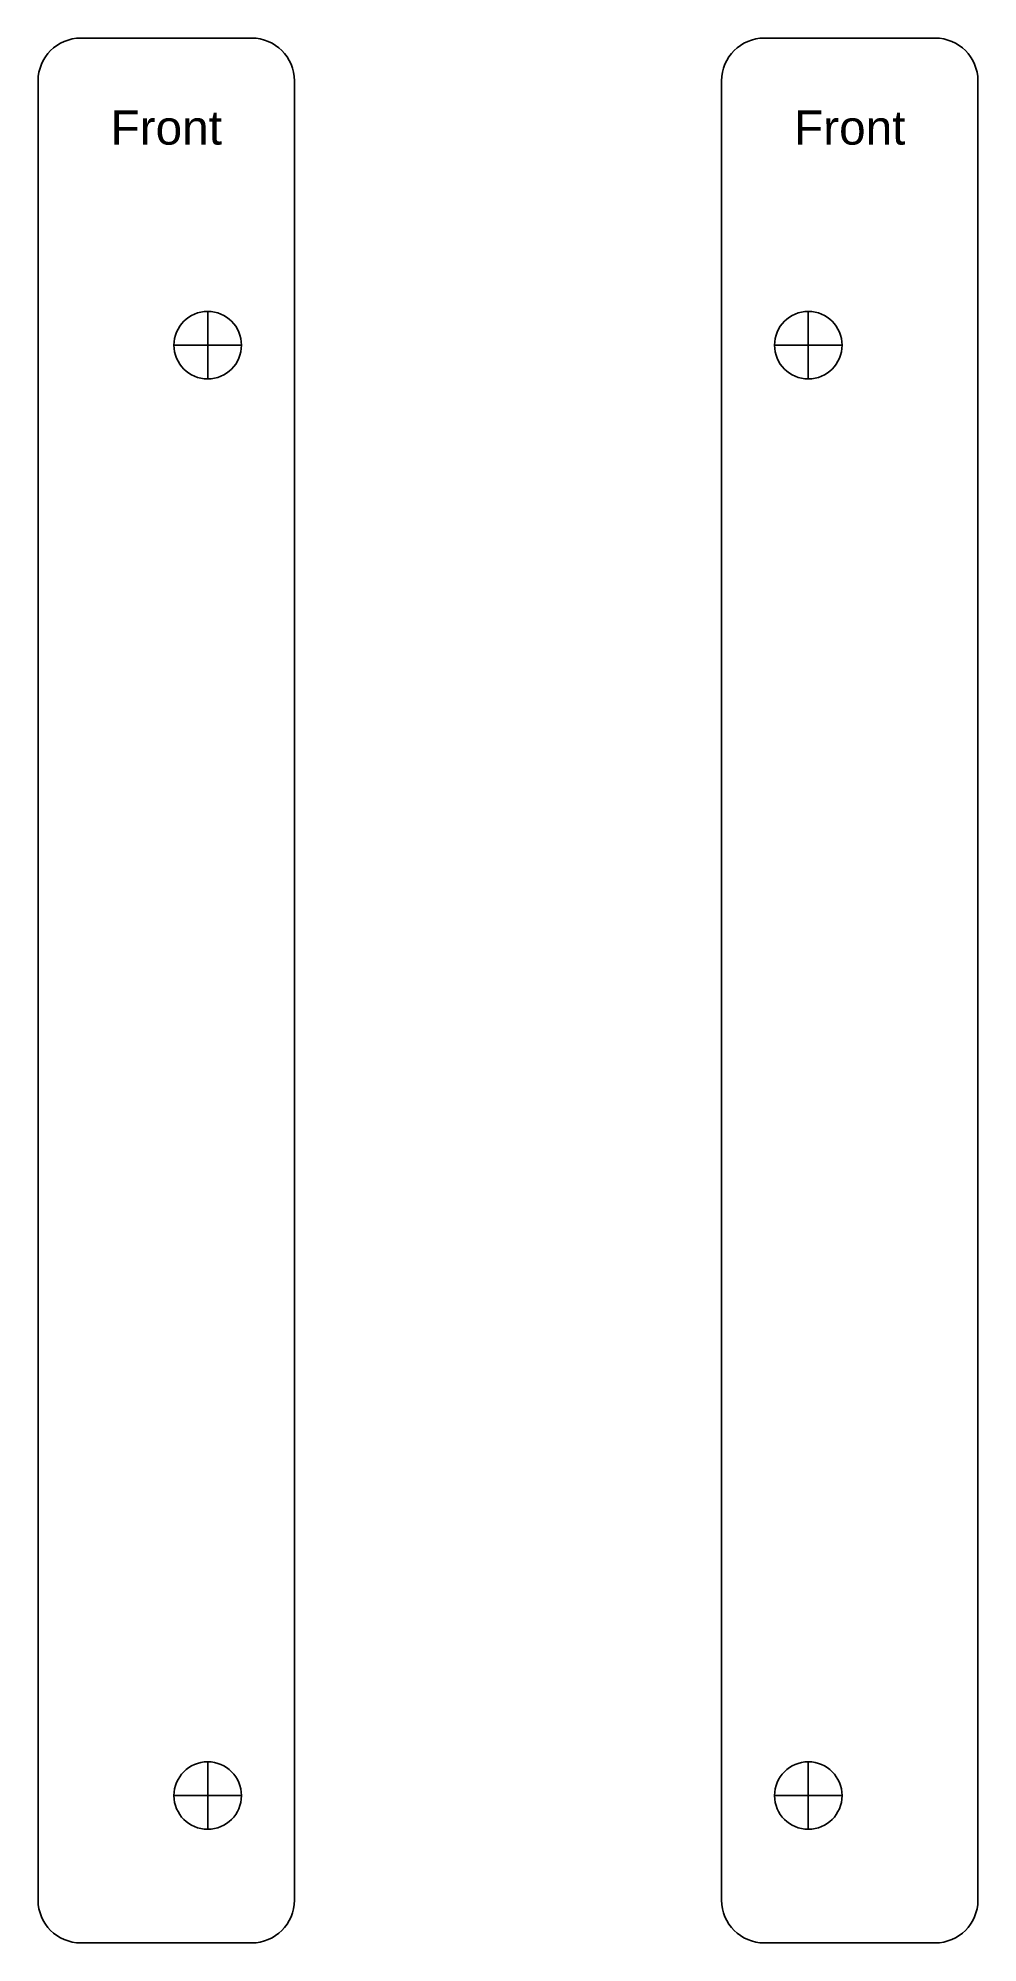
# Model space of a CAD drawing. Header units: millimetres. Extents: x -95 to 15, y -102 to 120.
import ezdxf

# ---------------------------------------------------------------- set-up
doc = ezdxf.new("R2010")
doc.units = ezdxf.units.MM
doc.header["$MEASUREMENT"] = 0
doc.layers.add('SKETCH', color=7, linetype='Continuous')
doc.styles.add('textstyle3', font='Arial.ttf')

msp = doc.modelspace()

# ---------------------------------------------------------------- linework, layer by layer
for p, q in [((-75.15, 88.55), (-75.15, 80.55)), ((-4.85, 88.55), (-4.85, 80.55)), ((-71.2, 84.55), (-79.15, 84.55)), ((-8.8, 84.55), (-0.85, 84.55)), ((-75.15, -81.25), (-75.15, -89.25)), ((-4.85, -81.25), (-4.85, -89.25)), ((-71.15, -85.25), (-79.15, -85.25)), ((-8.85, -85.25), (-0.85, -85.25)), ((-90, -102.5), (-70, -102.5)), ((10, -102.5), (-10, -102.5))]:
    msp.add_line(p, q)
for centre, start, end in [((-90, 115.5), 90, 180), ((-70, 115.5), 0, 90), ((-10, 115.5), 90, 180), ((10, 115.5), 0, 90), ((-90, -97.5), 180, 270), ((-70, -97.5), 270, 0), ((-10, -97.5), 180, 270), ((10, -97.5), 270, 0)]:
    msp.add_arc(centre, 5, start, end)
at = {"layer": 'SKETCH'}
for p, q in [((-70, 120.5), (-90, 120.5)), ((-10, 120.5), (10, 120.5)), ((-95, 115.5), (-95, -97.5)), ((-65, -97.5), (-65, 115.5)), ((-15, -97.5), (-15, 115.5)), ((15, 115.5), (15, -97.5))]:
    msp.add_line(p, q, dxfattribs=at)
for centre in [(-75.15, 84.55), (-4.85, 84.55), (-75.15, -85.25), (-4.85, -85.25)]:
    msp.add_circle(centre, 3.95, dxfattribs=at)

# ---------------------------------------------------------------- texts
at = {"char_height": 2, "attachment_point": 5, "style": 'textstyle3'}
for insert in [(-80, 110), (0, 110)]:
    msp.add_mtext('\\H4;Front', dxfattribs=dict(at, insert=insert))

doc.saveas('drawing.dxf')
